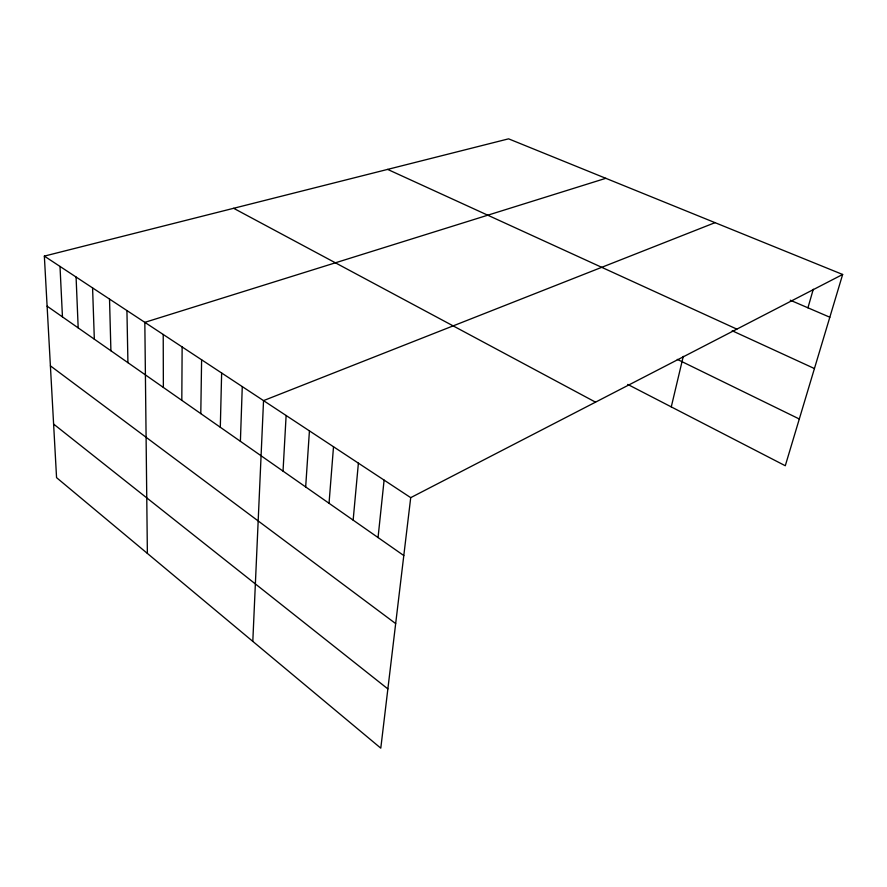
<?xml version="1.0" encoding="UTF-8"?>
<svg xmlns="http://www.w3.org/2000/svg" width="887" height="887" viewBox="0 0 887 887"><rect width="100%" height="100%" fill="white"/><g stroke="black" fill="none" stroke-linecap="round" stroke-linejoin="round"><path stroke-width="1.33" d="M181.813 400.347L182.134 346.95M200.795 413.619L201.604 359.789M220.309 427.268L221.639 372.995M240.399 441.305L242.273 386.599M252.806 641.379L263.539 400.614L715.044 222.659M283.031 471.119L286.124 415.504M305.671 486.941L309.43 430.882M329.033 503.273L333.512 446.749M353.148 520.137L358.392 463.147M378.05 537.555L384.104 480.111M842.65 274.471L410.714 497.651L380.789 748.162L56.557 477.649L44.35 256.11L508.595 138.838L842.65 274.471L785.283 465.742L627.719 384.415M671.271 406.889L683.278 356.352M807.935 307.811L813.29 289.229M605.821 178.309L144.825 322.358L147.375 553.421M790.295 300.216L829.822 317.224M387.63 169.395L736.864 329.132M732.185 330.762L814.432 368.548M677.302 359.379L799.309 418.997M233.647 208.301L595.532 402.155M44.35 256.11L410.714 497.651M47.111 306.17L403.796 555.55M50.404 365.854L395.669 623.583M53.608 424.075L387.863 688.911M60.006 266.444L62.456 316.903M76.082 277.032L78.189 327.902M92.581 287.909L94.332 339.189M109.522 299.085L110.908 350.775M126.93 310.561L127.928 362.672M163.219 334.477L163.363 387.453"/></g></svg>
